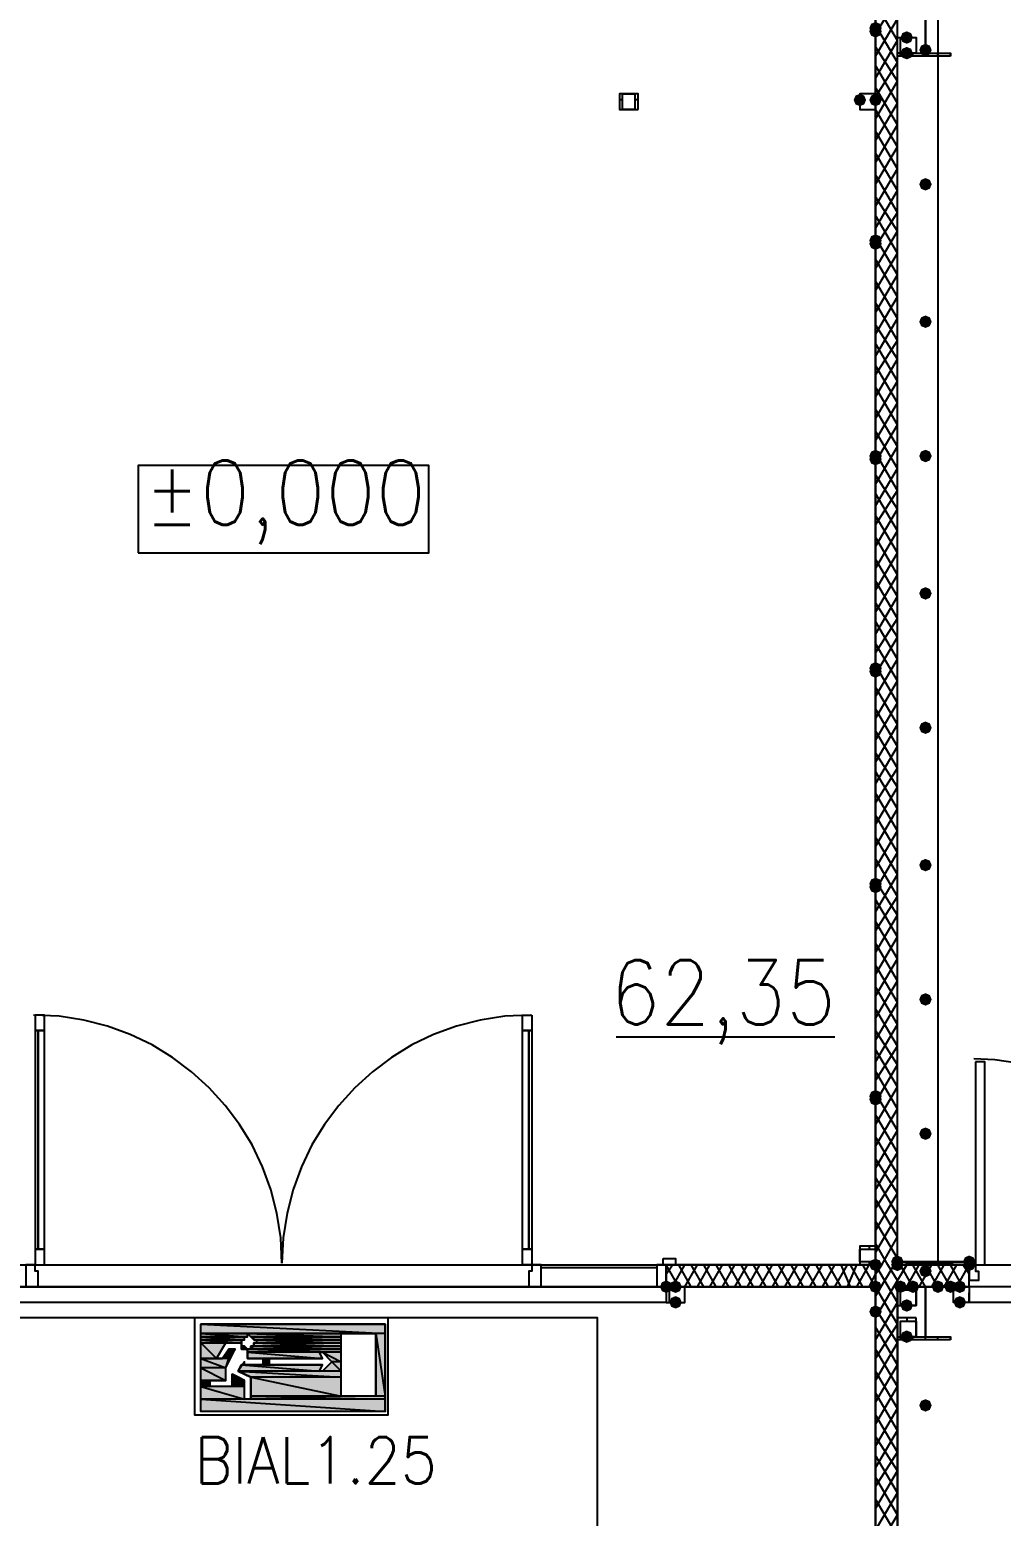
# Model space of a CAD drawing. Header units: millimetres. Extents: x 0 to 420, y 0 to 297.
# Drawn here: x 243.43 to 256.59, y 184.3 to 204.45 of the extents above; entities that cross this region are included whole.
import ezdxf

# ---------------------------------------------------------------- set-up
doc = ezdxf.new("R2010")
doc.units = ezdxf.units.MM
doc.layers.get('0').update_dxf_attribs({"linetype": 'CONTINUOUS'})
doc.styles.get("Standard").update_dxf_attribs({"font": 'STANDARD'})

msp = doc.modelspace()

# ---------------------------------------------------------------- hatches: boundary and pattern name
at = {"true_color": 0x0000fe}
for points in [[(254.973667, 204.47), (254.948796, 204.410204), (254.889, 204.385333), (254.829204, 204.410204), (254.804333, 204.47), (254.829204, 204.529796), (254.889, 204.554667), (254.948796, 204.529796)], [(254.973667, 204.427667), (254.948796, 204.367871), (254.889, 204.343), (254.829204, 204.367871), (254.804333, 204.427667), (254.829204, 204.487462), (254.889, 204.512333), (254.948796, 204.487463)], [(254.973667, 201.591333), (254.948796, 201.531537), (254.889, 201.506667), (254.829204, 201.531537), (254.804333, 201.591333), (254.829204, 201.651129), (254.889, 201.676), (254.948796, 201.651129)], [(254.973667, 201.549), (254.948796, 201.489204), (254.889, 201.464333), (254.829204, 201.489204), (254.804333, 201.549), (254.829204, 201.608796), (254.889, 201.633667), (254.948796, 201.608796)], [(254.973667, 198.670333), (254.948796, 198.610537), (254.889, 198.585667), (254.829204, 198.610537), (254.804333, 198.670333), (254.829204, 198.730129), (254.889, 198.755), (254.948796, 198.730129)], [(254.973667, 198.628), (254.948796, 198.568204), (254.889, 198.543333), (254.829204, 198.568204), (254.804333, 198.628), (254.829204, 198.687796), (254.889, 198.712667), (254.948796, 198.687796)], [(254.973667, 195.791667), (254.948796, 195.731871), (254.889, 195.707), (254.829204, 195.731871), (254.804333, 195.791667), (254.829204, 195.851462), (254.889, 195.876333), (254.948796, 195.851463)], [(254.973667, 195.749333), (254.948796, 195.689537), (254.889, 195.664667), (254.829204, 195.689537), (254.804333, 195.749333), (254.829204, 195.809129), (254.889, 195.834), (254.948796, 195.809129)], [(254.973667, 192.870667), (254.948796, 192.810871), (254.889, 192.786), (254.829204, 192.810871), (254.804333, 192.870667), (254.829204, 192.930462), (254.889, 192.955333), (254.948796, 192.930463)], [(254.973667, 192.828333), (254.948796, 192.768537), (254.889, 192.743667), (254.829204, 192.768537), (254.804333, 192.828333), (254.829204, 192.888129), (254.889, 192.913), (254.948796, 192.888129)], [(254.973667, 189.992), (254.948796, 189.932204), (254.889, 189.907333), (254.829204, 189.932204), (254.804333, 189.992), (254.829204, 190.051796), (254.889, 190.076667), (254.948796, 190.051796)], [(254.973667, 189.949667), (254.948796, 189.889871), (254.889, 189.865), (254.829204, 189.889871), (254.804333, 189.949667), (254.829204, 190.009462), (254.889, 190.034333), (254.948796, 190.009463)], [(255.27, 187.748333), (255.245129, 187.688537), (255.185333, 187.663667), (255.125538, 187.688537), (255.100667, 187.748333), (255.125537, 187.808129), (255.185333, 187.833), (255.245129, 187.808129)], [(255.27, 187.748333), (255.245129, 187.688537), (255.185333, 187.663667), (255.125538, 187.688537), (255.100667, 187.748333), (255.125537, 187.808129), (255.185333, 187.833), (255.245129, 187.808129)], [(256.243667, 187.748333), (256.218796, 187.688537), (256.159, 187.663667), (256.099204, 187.688537), (256.074333, 187.748333), (256.099204, 187.808129), (256.159, 187.833), (256.218796, 187.808129)], [(255.27, 187.706), (255.245129, 187.646204), (255.185333, 187.621333), (255.125538, 187.646204), (255.100667, 187.706), (255.125537, 187.765796), (255.185333, 187.790667), (255.245129, 187.765796)], [(256.243667, 187.706), (256.218796, 187.646204), (256.159, 187.621333), (256.099204, 187.646204), (256.074333, 187.706), (256.099204, 187.765796), (256.159, 187.790667), (256.218796, 187.765796)], [(252.137333, 187.409667), (252.112462, 187.349871), (252.052667, 187.325), (251.992871, 187.349871), (251.968, 187.409667), (251.992871, 187.469462), (252.052667, 187.494333), (252.112462, 187.469463)], [(254.973667, 187.409667), (254.948796, 187.349871), (254.889, 187.325), (254.829204, 187.349871), (254.804333, 187.409667), (254.829204, 187.469462), (254.889, 187.494333), (254.948796, 187.469463)], [(254.973667, 187.409667), (254.948796, 187.349871), (254.889, 187.325), (254.829204, 187.349871), (254.804333, 187.409667), (254.829204, 187.469462), (254.889, 187.494333), (254.948796, 187.469463)], [(254.973667, 187.071), (254.948796, 187.011204), (254.889, 186.986333), (254.829204, 187.011204), (254.804333, 187.071), (254.829204, 187.130796), (254.889, 187.155667), (254.948796, 187.130796)], [(254.973667, 187.071), (254.948796, 187.011204), (254.889, 186.986333), (254.829204, 187.011204), (254.804333, 187.071), (254.829204, 187.130796), (254.889, 187.155667), (254.948796, 187.130796)]]:
    msp.add_hatch(color=0, dxfattribs=at).paths.add_polyline_path(points, flags=0)
at = {"true_color": 0x000007}
h = msp.add_hatch(color=0, dxfattribs=at)
h.paths.add_polyline_path([(254.889, 204.427667), (254.889, 187.071)], flags=0)
h.paths.add_polyline_path([(254.889, 187.071), (254.889, 204.427667)], flags=0)
for points in [[(255.397, 204.343), (255.372129, 204.283204), (255.312333, 204.258333), (255.252537, 204.283204), (255.227667, 204.343), (255.252537, 204.402796), (255.312333, 204.427667), (255.372129, 204.402796)], [(255.397, 204.131333), (255.372129, 204.071537), (255.312333, 204.046667), (255.252537, 204.071537), (255.227667, 204.131333), (255.252537, 204.191129), (255.312333, 204.216), (255.372129, 204.191129)], [(255.651, 204.173667), (255.626129, 204.113871), (255.566333, 204.089), (255.506538, 204.113871), (255.481667, 204.173667), (255.506537, 204.233462), (255.566333, 204.258333), (255.626129, 204.233463)], [(254.762, 203.496333), (254.737129, 203.436537), (254.677333, 203.411667), (254.617538, 203.436537), (254.592667, 203.496333), (254.617537, 203.556129), (254.677333, 203.581), (254.737129, 203.556129)], [(254.973667, 203.496333), (254.948796, 203.436537), (254.889, 203.411667), (254.829204, 203.436537), (254.804333, 203.496333), (254.829204, 203.556129), (254.889, 203.581), (254.948796, 203.556129)], [(255.651, 202.353333), (255.626129, 202.293537), (255.566333, 202.268667), (255.506538, 202.293537), (255.481667, 202.353333), (255.506537, 202.413129), (255.566333, 202.438), (255.626129, 202.413129)], [(255.651, 200.490667), (255.626129, 200.430871), (255.566333, 200.406), (255.506538, 200.430871), (255.481667, 200.490667), (255.506537, 200.550462), (255.566333, 200.575333), (255.626129, 200.550463)], [(255.651, 198.670333), (255.626129, 198.610537), (255.566333, 198.585667), (255.506538, 198.610537), (255.481667, 198.670333), (255.506537, 198.730129), (255.566333, 198.755), (255.626129, 198.730129)], [(255.651, 196.807667), (255.626129, 196.747871), (255.566333, 196.723), (255.506538, 196.747871), (255.481667, 196.807667), (255.506537, 196.867462), (255.566333, 196.892333), (255.626129, 196.867463)], [(255.651, 194.987333), (255.626129, 194.927537), (255.566333, 194.902667), (255.506538, 194.927537), (255.481667, 194.987333), (255.506537, 195.047129), (255.566333, 195.072), (255.626129, 195.047129)], [(255.651, 193.124667), (255.626129, 193.064871), (255.566333, 193.04), (255.506538, 193.064871), (255.481667, 193.124667), (255.506537, 193.184462), (255.566333, 193.209333), (255.626129, 193.184463)], [(255.651, 191.304333), (255.626129, 191.244537), (255.566333, 191.219667), (255.506538, 191.244537), (255.481667, 191.304333), (255.506537, 191.364129), (255.566333, 191.389), (255.626129, 191.364129)], [(255.651, 189.484), (255.626129, 189.424204), (255.566333, 189.399333), (255.506538, 189.424204), (255.481667, 189.484), (255.506537, 189.543796), (255.566333, 189.568667), (255.626129, 189.543796)], [(254.973667, 187.706), (254.948796, 187.646204), (254.889, 187.621333), (254.829204, 187.646204), (254.804333, 187.706), (254.829204, 187.765796), (254.889, 187.790667), (254.948796, 187.765796)], [(255.651, 187.621333), (255.626129, 187.561537), (255.566333, 187.536667), (255.506538, 187.561537), (255.481667, 187.621333), (255.506537, 187.681129), (255.566333, 187.706), (255.626129, 187.681129)], [(252.264333, 187.409667), (252.239463, 187.349871), (252.179667, 187.325), (252.119871, 187.349871), (252.095, 187.409667), (252.119871, 187.469462), (252.179667, 187.494333), (252.239462, 187.469463)], [(255.312333, 187.409667), (255.287463, 187.349871), (255.227667, 187.325), (255.167871, 187.349871), (255.143, 187.409667), (255.167871, 187.469462), (255.227667, 187.494333), (255.287462, 187.469463)], [(255.481667, 187.409667), (255.456796, 187.349871), (255.397, 187.325), (255.337204, 187.349871), (255.312333, 187.409667), (255.337204, 187.469462), (255.397, 187.494333), (255.456796, 187.469463)], [(255.820333, 187.409667), (255.795462, 187.349871), (255.735667, 187.325), (255.675871, 187.349871), (255.651, 187.409667), (255.675871, 187.469462), (255.735667, 187.494333), (255.795462, 187.469463)], [(255.989667, 187.409667), (255.964796, 187.349871), (255.905, 187.325), (255.845204, 187.349871), (255.820333, 187.409667), (255.845204, 187.469462), (255.905, 187.494333), (255.964796, 187.469463)], [(256.116667, 187.409667), (256.091796, 187.349871), (256.032, 187.325), (255.972204, 187.349871), (255.947333, 187.409667), (255.972204, 187.469462), (256.032, 187.494333), (256.091796, 187.469463)], [(252.264333, 187.198), (252.239463, 187.138204), (252.179667, 187.113333), (252.119871, 187.138204), (252.095, 187.198), (252.119871, 187.257796), (252.179667, 187.282667), (252.239462, 187.257796)], [(255.397, 187.155667), (255.372129, 187.095871), (255.312333, 187.071), (255.252537, 187.095871), (255.227667, 187.155667), (255.252537, 187.215462), (255.312333, 187.240333), (255.372129, 187.215463)], [(256.116667, 187.198), (256.091796, 187.138204), (256.032, 187.113333), (255.972204, 187.138204), (255.947333, 187.198), (255.972204, 187.257796), (256.032, 187.282667), (256.091796, 187.257796)], [(255.397, 186.732333), (255.372129, 186.672537), (255.312333, 186.647667), (255.252537, 186.672537), (255.227667, 186.732333), (255.252537, 186.792129), (255.312333, 186.817), (255.372129, 186.792129)], [(255.651, 185.801), (255.626129, 185.741204), (255.566333, 185.716333), (255.506538, 185.741204), (255.481667, 185.801), (255.506537, 185.860796), (255.566333, 185.885667), (255.626129, 185.860796)]]:
    msp.add_hatch(color=0, dxfattribs=at).paths.add_polyline_path(points, flags=0)
h = msp.add_hatch(color=0, dxfattribs=at)
h.paths.add_polyline_path([(256.159, 187.748333), (255.185333, 187.748333), (256.159, 187.706)], flags=0)
h.paths.add_polyline_path([(255.185333, 187.748333), (256.159, 187.706), (255.185333, 187.706)], flags=0)
h = msp.add_hatch(color=0, dxfattribs=at)
h.paths.add_polyline_path([(252.052667, 187.409667), (254.889, 187.409667)], flags=0)
h.paths.add_polyline_path([(254.889, 187.409667), (252.052667, 187.409667)], flags=0)
h = msp.add_hatch(color=0, dxfattribs=at)
h.paths.add_polyline_path([(254.889, 187.071), (254.889, 169.672)], flags=0)
h.paths.add_polyline_path([(254.889, 169.672), (254.889, 187.071)], flags=0)
at = {"true_color": 0x000052}
h = msp.add_hatch(color=0, dxfattribs=at)
h.paths.add_polyline_path([(248.242667, 186.901667), (245.745, 186.901667), (248.242667, 186.774667)], flags=0)
h.paths.add_polyline_path([(245.745, 186.901667), (248.242667, 186.774667), (245.745, 186.774667)], flags=0)
h = msp.add_hatch(color=0, dxfattribs=at)
h.paths.add_polyline_path([(245.745, 186.774667), (247.65, 186.774667)], flags=0)
h.paths.add_polyline_path([(247.65, 186.774667), (245.745, 186.774667)], flags=0)
h = msp.add_hatch(color=0, dxfattribs=at)
h.paths.add_polyline_path([(245.745, 186.774667), (246.38, 186.774667)], flags=0)
h.paths.add_polyline_path([(246.38, 186.774667), (245.745, 186.774667)], flags=0)
h = msp.add_hatch(color=0, dxfattribs=at)
h.paths.add_polyline_path([(246.38, 186.774667), (245.745, 186.774667), (246.38, 186.732333)], flags=0)
h.paths.add_polyline_path([(245.745, 186.774667), (246.38, 186.732333), (245.745, 186.732333)], flags=0)
h = msp.add_hatch(color=0, dxfattribs=at)
h.paths.add_polyline_path([(246.337667, 186.732333), (245.745, 186.732333), (246.337667, 186.69)], flags=0)
h.paths.add_polyline_path([(245.745, 186.732333), (246.337667, 186.69), (245.745, 186.69)], flags=0)
h = msp.add_hatch(color=0, dxfattribs=at)
h.paths.add_polyline_path([(246.295333, 186.69), (245.745, 186.69)], flags=0)
h.paths.add_polyline_path([(246.295333, 186.69), (245.745, 186.69), (246.337667, 186.69)], flags=0)
h = msp.add_hatch(color=0, dxfattribs=at)
h.paths.add_polyline_path([(245.745, 186.69), (246.295333, 186.69)], flags=0)
h.paths.add_polyline_path([(246.295333, 186.69), (245.745, 186.69)], flags=0)
h = msp.add_hatch(color=0, dxfattribs=at)
h.paths.add_polyline_path([(246.295333, 186.69), (245.745, 186.69), (246.295333, 186.647667)], flags=0)
h.paths.add_polyline_path([(245.745, 186.69), (246.295333, 186.647667), (245.745, 186.647667)], flags=0)
h = msp.add_hatch(color=0, dxfattribs=at)
h.paths.add_polyline_path([(245.745, 186.647667), (246.295333, 186.647667)], flags=0)
h.paths.add_polyline_path([(246.295333, 186.647667), (245.745, 186.647667)], flags=0)
h = msp.add_hatch(color=0, dxfattribs=at)
h.paths.add_polyline_path([(246.083667, 186.647667), (245.745, 186.647667), (245.956667, 186.436)], flags=0)
h.paths.add_polyline_path([(245.745, 186.647667), (245.956667, 186.436), (245.745, 186.436)], flags=0)
for points in [[(246.295333, 186.69), (246.295333, 186.647667)], [(246.422333, 186.605333), (246.464667, 186.605333)], [(246.464667, 186.605333), (246.422333, 186.605333)], [(246.464667, 186.647667), (246.464667, 186.605333)], [(246.38, 186.563), (246.422333, 186.563)], [(246.168333, 186.224333), (246.253, 186.182), (246.168333, 186.182)]]:
    msp.add_hatch(color=0, dxfattribs=at).paths.add_polyline_path(points, flags=0)
h = msp.add_hatch(color=0, dxfattribs=at)
h.paths.add_polyline_path([(246.295333, 186.605333), (246.337667, 186.605333)], flags=0)
h.paths.add_polyline_path([(246.337667, 186.605333), (246.295333, 186.605333)], flags=0)
h = msp.add_hatch(color=0, dxfattribs=at)
h.paths.add_polyline_path([(246.295333, 186.605333), (246.337667, 186.605333)], flags=0)
h.paths.add_polyline_path([(246.337667, 186.605333), (246.295333, 186.605333)], flags=0)
h = msp.add_hatch(color=0, dxfattribs=at)
h.paths.add_polyline_path([(246.337667, 186.605333), (246.295333, 186.605333), (246.337667, 186.563)], flags=0)
h.paths.add_polyline_path([(246.295333, 186.605333), (246.337667, 186.563), (246.295333, 186.563)], flags=0)
h = msp.add_hatch(color=0, dxfattribs=at)
h.paths.add_polyline_path([(246.38, 186.563), (246.337667, 186.605333)], flags=0)
h.paths.add_polyline_path([(246.337667, 186.605333), (246.38, 186.563), (246.337667, 186.563)], flags=0)
h = msp.add_hatch(color=0, dxfattribs=at)
h.paths.add_polyline_path([(246.38, 186.774667), (247.65, 186.774667)], flags=0)
h.paths.add_polyline_path([(247.65, 186.774667), (246.38, 186.774667)], flags=0)
h = msp.add_hatch(color=0, dxfattribs=at)
h.paths.add_polyline_path([(247.65, 186.774667), (246.38, 186.774667), (247.65, 186.732333)], flags=0)
h.paths.add_polyline_path([(246.38, 186.774667), (247.65, 186.732333), (246.422333, 186.732333)], flags=0)
h.paths.add_polyline_path([(247.65, 186.732333), (246.422333, 186.732333)], flags=0)
h.paths.add_polyline_path([(246.422333, 186.732333), (247.65, 186.732333)], flags=0)
h = msp.add_hatch(color=0, dxfattribs=at)
h.paths.add_polyline_path([(247.65, 186.605333), (246.464667, 186.605333), (247.65, 186.563)], flags=0)
h.paths.add_polyline_path([(246.464667, 186.605333), (247.65, 186.563), (246.422333, 186.563)], flags=0)
h = msp.add_hatch(color=0, dxfattribs=at)
h.paths.add_polyline_path([(246.422333, 186.605333), (246.422333, 186.563)], flags=0)
h.paths.add_polyline_path([(246.422333, 186.563), (246.422333, 186.605333)], flags=0)
h = msp.add_hatch(color=0, dxfattribs=at)
h.paths.add_polyline_path([(247.65, 186.732333), (246.464667, 186.732333), (247.65, 186.69)], flags=0)
h.paths.add_polyline_path([(246.464667, 186.732333), (247.65, 186.69), (246.464667, 186.69)], flags=0)
h = msp.add_hatch(color=0, dxfattribs=at)
h.paths.add_polyline_path([(246.464667, 186.69), (247.65, 186.69)], flags=0)
h.paths.add_polyline_path([(247.65, 186.69), (246.464667, 186.69)], flags=0)
h = msp.add_hatch(color=0, dxfattribs=at)
h.paths.add_polyline_path([(246.464667, 186.69), (247.65, 186.69)], flags=0)
h.paths.add_polyline_path([(247.65, 186.69), (246.464667, 186.69)], flags=0)
h = msp.add_hatch(color=0, dxfattribs=at)
h.paths.add_polyline_path([(247.65, 186.69), (246.464667, 186.69)], flags=0)
h.paths.add_polyline_path([(246.464667, 186.69), (247.65, 186.69), (246.507, 186.69)], flags=0)
h = msp.add_hatch(color=0, dxfattribs=at)
h.paths.add_polyline_path([(247.65, 186.647667), (246.464667, 186.647667)], flags=0)
h.paths.add_polyline_path([(246.464667, 186.647667), (247.65, 186.647667), (246.507, 186.647667)], flags=0)
h = msp.add_hatch(color=0, dxfattribs=at)
h.paths.add_polyline_path([(247.65, 186.647667), (246.507, 186.647667)], flags=0)
h.paths.add_polyline_path([(246.507, 186.647667), (247.65, 186.647667), (246.464667, 186.647667)], flags=0)
h = msp.add_hatch(color=0, dxfattribs=at)
h.paths.add_polyline_path([(247.65, 186.647667), (246.464667, 186.647667), (247.65, 186.605333)], flags=0)
h.paths.add_polyline_path([(246.464667, 186.647667), (247.65, 186.605333), (246.464667, 186.605333)], flags=0)
h = msp.add_hatch(color=0, dxfattribs=at)
h.paths.add_polyline_path([(246.464667, 186.605333), (247.65, 186.605333)], flags=0)
h.paths.add_polyline_path([(247.65, 186.605333), (246.464667, 186.605333)], flags=0)
h = msp.add_hatch(color=0, dxfattribs=at)
h.paths.add_polyline_path([(246.464667, 186.605333), (247.65, 186.605333)], flags=0)
h.paths.add_polyline_path([(247.65, 186.605333), (246.464667, 186.605333)], flags=0)
h = msp.add_hatch(color=0, dxfattribs=at)
h.paths.add_polyline_path([(246.464667, 186.605333), (247.65, 186.605333)], flags=0)
h.paths.add_polyline_path([(247.65, 186.605333), (246.464667, 186.605333)], flags=0)
h = msp.add_hatch(color=0, dxfattribs=at)
h.paths.add_polyline_path([(246.464667, 186.605333), (247.65, 186.605333)], flags=0)
h.paths.add_polyline_path([(247.65, 186.605333), (246.464667, 186.605333)], flags=0)
h = msp.add_hatch(color=0, dxfattribs=at)
h.paths.add_polyline_path([(247.65, 186.69), (246.507, 186.69), (247.65, 186.647667)], flags=0)
h.paths.add_polyline_path([(246.507, 186.69), (247.65, 186.647667), (246.507, 186.647667)], flags=0)
h = msp.add_hatch(color=0, dxfattribs=at)
h.paths.add_polyline_path([(246.507, 186.647667), (247.65, 186.647667)], flags=0)
h.paths.add_polyline_path([(247.65, 186.647667), (246.507, 186.647667)], flags=0)
h = msp.add_hatch(color=0, dxfattribs=at)
h.paths.add_polyline_path([(248.242667, 186.774667), (248.115667, 186.774667), (248.242667, 185.928)], flags=0)
h.paths.add_polyline_path([(248.115667, 186.774667), (248.242667, 185.928), (248.115667, 185.928)], flags=0)
h = msp.add_hatch(color=0, dxfattribs=at)
h.paths.add_polyline_path([(246.041333, 186.436), (245.745, 186.436)], flags=0)
h.paths.add_polyline_path([(246.041333, 186.436), (245.745, 186.436), (245.956667, 186.436)], flags=0)
h = msp.add_hatch(color=0, dxfattribs=at)
h.paths.add_polyline_path([(246.126, 186.436), (245.745, 186.436), (246.083667, 186.309)], flags=0)
h.paths.add_polyline_path([(245.745, 186.436), (246.083667, 186.309), (245.745, 186.309)], flags=0)
h = msp.add_hatch(color=0, dxfattribs=at)
h.paths.add_polyline_path([(246.210667, 186.563), (246.126, 186.563), (246.126, 186.436)], flags=0)
h.paths.add_polyline_path([(246.126, 186.563), (246.126, 186.436), (246.041333, 186.436)], flags=0)
h = msp.add_hatch(color=0, dxfattribs=at)
h.paths.add_polyline_path([(246.38, 186.563), (246.337667, 186.563), (246.295333, 186.563)], flags=0)
h.paths.add_polyline_path([(246.337667, 186.563), (246.295333, 186.563), (246.38, 186.563)], flags=0)
h = msp.add_hatch(color=0, dxfattribs=at)
h.paths.add_polyline_path([(246.337667, 186.563), (247.65, 186.563)], flags=0)
h.paths.add_polyline_path([(247.65, 186.563), (246.337667, 186.563)], flags=0)
h = msp.add_hatch(color=0, dxfattribs=at)
h.paths.add_polyline_path([(247.65, 186.563), (246.38, 186.563), (247.65, 186.520667)], flags=0)
h.paths.add_polyline_path([(246.38, 186.563), (247.65, 186.520667), (246.38, 186.520667)], flags=0)
h = msp.add_hatch(color=0, dxfattribs=at)
h.paths.add_polyline_path([(247.353667, 186.520667), (246.38, 186.520667), (247.396, 186.436)], flags=0)
h.paths.add_polyline_path([(246.38, 186.520667), (247.396, 186.436), (246.38, 186.436)], flags=0)
h = msp.add_hatch(color=0, dxfattribs=at)
h.paths.add_polyline_path([(246.422333, 186.563), (247.65, 186.563)], flags=0)
h.paths.add_polyline_path([(247.65, 186.563), (246.422333, 186.563)], flags=0)
h = msp.add_hatch(color=0, dxfattribs=at)
h.paths.add_polyline_path([(246.591667, 186.436), (247.396, 186.436)], flags=0)
h.paths.add_polyline_path([(247.396, 186.436), (246.591667, 186.436)], flags=0)
h = msp.add_hatch(color=0, dxfattribs=at)
h.paths.add_polyline_path([(246.676333, 186.436), (246.591667, 186.436), (246.676333, 186.351333)], flags=0)
h.paths.add_polyline_path([(246.591667, 186.436), (246.676333, 186.351333), (246.591667, 186.351333)], flags=0)
h = msp.add_hatch(color=0, dxfattribs=at)
h.paths.add_polyline_path([(247.65, 186.520667), (247.396, 186.520667), (247.65, 186.393667)], flags=0)
h.paths.add_polyline_path([(247.396, 186.520667), (247.65, 186.393667), (247.523, 186.393667)], flags=0)
h = msp.add_hatch(color=0, dxfattribs=at)
h.paths.add_polyline_path([(246.083667, 186.309), (245.745, 186.309), (246.083667, 186.139667)], flags=0)
h.paths.add_polyline_path([(245.745, 186.309), (246.083667, 186.139667), (245.745, 186.139667)], flags=0)
h = msp.add_hatch(color=0, dxfattribs=at)
h.paths.add_polyline_path([(247.396, 186.351333), (246.295333, 186.351333), (247.353667, 186.266667)], flags=0)
h.paths.add_polyline_path([(246.295333, 186.351333), (247.353667, 186.266667), (246.253, 186.266667)], flags=0)
h = msp.add_hatch(color=0, dxfattribs=at)
h.paths.add_polyline_path([(247.65, 186.266667), (246.253, 186.266667), (247.65, 186.182)], flags=0)
h.paths.add_polyline_path([(246.253, 186.266667), (247.65, 186.182), (246.422333, 186.182)], flags=0)
h = msp.add_hatch(color=0, dxfattribs=at)
h.paths.add_polyline_path([(246.591667, 186.351333), (247.396, 186.351333)], flags=0)
h.paths.add_polyline_path([(247.396, 186.351333), (246.591667, 186.351333)], flags=0)
h = msp.add_hatch(color=0, dxfattribs=at)
h.paths.add_polyline_path([(247.65, 186.393667), (247.523, 186.393667), (247.65, 186.266667)], flags=0)
h.paths.add_polyline_path([(247.523, 186.393667), (247.65, 186.266667), (247.396, 186.266667)], flags=0)
h = msp.add_hatch(color=0, dxfattribs=at)
h.paths.add_polyline_path([(245.872, 186.139667), (245.745, 186.139667), (245.872, 186.055)], flags=0)
h.paths.add_polyline_path([(245.745, 186.139667), (245.872, 186.055), (245.745, 186.055)], flags=0)
h = msp.add_hatch(color=0, dxfattribs=at)
h.paths.add_polyline_path([(246.337667, 186.055), (245.745, 186.055), (246.337667, 185.885667)], flags=0)
h.paths.add_polyline_path([(245.745, 186.055), (246.337667, 185.885667), (245.745, 185.885667)], flags=0)
h = msp.add_hatch(color=0, dxfattribs=at)
h.paths.add_polyline_path([(246.253, 186.182), (246.168333, 186.182), (246.337667, 186.139667)], flags=0)
h.paths.add_polyline_path([(246.168333, 186.182), (246.337667, 186.139667), (246.168333, 186.139667)], flags=0)
h = msp.add_hatch(color=0, dxfattribs=at)
h.paths.add_polyline_path([(246.337667, 186.139667), (246.168333, 186.139667), (246.337667, 186.055)], flags=0)
h.paths.add_polyline_path([(246.168333, 186.139667), (246.337667, 186.055), (246.168333, 186.055)], flags=0)
h = msp.add_hatch(color=0, dxfattribs=at)
h.paths.add_polyline_path([(247.65, 186.182), (246.422333, 186.182), (247.65, 185.928)], flags=0)
h.paths.add_polyline_path([(246.422333, 186.182), (247.65, 185.928), (246.422333, 185.928)], flags=0)
h = msp.add_hatch(color=0, dxfattribs=at)
h.paths.add_polyline_path([(248.242667, 185.885667), (245.745, 185.885667), (248.242667, 185.716333)], flags=0)
h.paths.add_polyline_path([(245.745, 185.885667), (248.242667, 185.716333), (245.745, 185.716333)], flags=0)
h = msp.add_hatch(color=0, dxfattribs=at)
h.paths.add_polyline_path([(248.242667, 185.928), (246.422333, 185.928), (248.242667, 185.885667)], flags=0)
h.paths.add_polyline_path([(246.422333, 185.928), (248.242667, 185.885667), (246.422333, 185.885667)], flags=0)

# ---------------------------------------------------------------- linework, layer by layer
at = {"color": 0, "true_color": 0x000008}
for points in [[(242.316, 196.638333), (242.316, 187.706), (254.889, 187.706), (254.889, 222.207667), (238.802333, 222.207667), (238.802333, 196.638333)], [(254.889, 187.409667), (238.802333, 187.409667), (238.802333, 140.335), (254.889, 140.335)]]:
    msp.add_lwpolyline(points, close=True, dxfattribs=at)
at = {"color": 0, "true_color": 0x000007}
for points in [[(254.889, 222.207667), (254.889, 187.706)], [(255.185333, 187.706), (255.185333, 222.207667)], [(254.889, 204.385333), (255.185333, 204.893333)], [(255.185333, 204.300667), (254.889, 204.808667)], [(255.566333, 204.089), (255.566333, 204.808667)], [(254.889, 204.089), (255.185333, 204.597)], [(255.185333, 204.004333), (254.889, 204.512333)], [(254.889, 204.427667), (254.889, 187.071), (254.889, 204.427667), (254.889, 187.071)], [(254.889, 203.792667), (255.185333, 204.300667)], [(255.185333, 203.750333), (254.889, 204.216)], [(255.227667, 204.089), (255.227667, 204.131333)], [(255.397, 204.089), (255.397, 204.131333)], [(255.735667, 204.089), (255.735667, 204.131333)], [(255.905, 204.089), (255.905, 204.131333)], [(254.889, 203.538667), (255.185333, 204.004333)], [(255.185333, 203.454), (254.889, 203.962)], [(254.889, 203.242333), (255.185333, 203.750333)], [(255.185333, 203.157667), (254.889, 203.665667)], [(251.46, 203.496333), (251.417667, 203.496333)], [(251.671667, 203.496333), (251.629333, 203.496333)], [(254.889, 202.946), (255.185333, 203.454)], [(255.185333, 202.861333), (254.889, 203.369333)], [(254.889, 202.649667), (255.185333, 203.157667)], [(255.185333, 202.565), (254.889, 203.073)], [(254.889, 202.353333), (255.185333, 202.861333)], [(255.185333, 202.268667), (254.889, 202.776667)], [(254.889, 202.057), (255.185333, 202.565)], [(255.185333, 201.972333), (254.889, 202.480333)], [(254.889, 201.760667), (255.185333, 202.268667)], [(255.185333, 201.718333), (254.889, 202.184)], [(254.889, 201.506667), (255.185333, 201.972333)], [(255.185333, 201.422), (254.889, 201.93)], [(254.889, 201.210333), (255.185333, 201.718333)], [(255.185333, 201.125667), (254.889, 201.633667)], [(254.889, 200.914), (255.185333, 201.422)], [(255.185333, 200.829333), (254.889, 201.337333)], [(254.889, 200.617667), (255.185333, 201.125667)], [(255.185333, 200.533), (254.889, 201.041)], [(254.889, 200.321333), (255.185333, 200.829333)], [(255.185333, 200.236667), (254.889, 200.744667)], [(254.889, 200.025), (255.185333, 200.533)], [(255.185333, 199.982667), (254.889, 200.448333)], [(254.889, 199.771), (255.185333, 200.236667)], [(255.185333, 199.686333), (254.889, 200.194333)], [(254.889, 199.474667), (255.185333, 199.982667)], [(255.185333, 199.39), (254.889, 199.898)], [(254.889, 199.178333), (255.185333, 199.686333)], [(255.185333, 199.093667), (254.889, 199.601667)], [(254.889, 198.882), (255.185333, 199.39)], [(255.185333, 198.797333), (254.889, 199.305333)], [(254.889, 198.585667), (255.185333, 199.093667)], [(255.185333, 198.501), (254.889, 199.009)], [(254.889, 198.289333), (255.185333, 198.797333)], [(255.185333, 198.204667), (254.889, 198.712667)], [(254.889, 197.993), (255.185333, 198.501)], [(255.185333, 197.950667), (254.889, 198.416333)], [(254.889, 197.739), (255.185333, 198.204667)], [(255.185333, 197.654333), (254.889, 198.162333)], [(254.889, 197.442667), (255.185333, 197.950667)], [(255.185333, 197.358), (254.889, 197.866)], [(254.889, 197.146333), (255.185333, 197.654333)], [(255.185333, 197.061667), (254.889, 197.569667)], [(254.889, 196.85), (255.185333, 197.358)], [(255.185333, 196.765333), (254.889, 197.273333)], [(254.889, 196.553667), (255.185333, 197.061667)], [(255.185333, 196.469), (254.889, 196.977)], [(254.889, 196.257333), (255.185333, 196.765333)], [(255.185333, 196.215), (254.889, 196.680667)], [(254.889, 196.003333), (255.185333, 196.469)], [(255.185333, 195.918667), (254.889, 196.426667)], [(254.889, 195.707), (255.185333, 196.215)], [(255.185333, 195.622333), (254.889, 196.130333)], [(254.889, 195.410667), (255.185333, 195.918667)], [(255.185333, 195.326), (254.889, 195.834)], [(254.889, 195.114333), (255.185333, 195.622333)], [(255.185333, 195.029667), (254.889, 195.537667)], [(254.889, 194.818), (255.185333, 195.326)], [(255.185333, 194.733333), (254.889, 195.241333)], [(254.889, 194.521667), (255.185333, 195.029667)], [(255.185333, 194.437), (254.889, 194.945)], [(254.889, 194.225333), (255.185333, 194.733333)], [(255.185333, 194.183), (254.889, 194.648667)], [(254.889, 193.971333), (255.185333, 194.437)], [(255.185333, 193.886667), (254.889, 194.394667)], [(254.889, 193.675), (255.185333, 194.183)], [(255.185333, 193.590333), (254.889, 194.098333)], [(254.889, 193.378667), (255.185333, 193.886667)], [(255.185333, 193.294), (254.889, 193.802)], [(254.889, 193.082333), (255.185333, 193.590333)], [(255.185333, 192.997667), (254.889, 193.505667)], [(254.889, 192.786), (255.185333, 193.294)], [(255.185333, 192.701333), (254.889, 193.209333)], [(254.889, 192.489667), (255.185333, 192.997667)], [(255.185333, 192.447333), (254.889, 192.913)], [(254.889, 192.235667), (255.185333, 192.701333)], [(255.185333, 192.151), (254.889, 192.659)], [(254.889, 191.939333), (255.185333, 192.447333)], [(255.185333, 191.854667), (254.889, 192.362667)], [(254.889, 191.643), (255.185333, 192.151)], [(255.185333, 191.558333), (254.889, 192.066333)], [(254.889, 191.346667), (255.185333, 191.854667)], [(255.185333, 191.262), (254.889, 191.77)], [(254.889, 191.050333), (255.185333, 191.558333)], [(255.185333, 190.965667), (254.889, 191.473667)], [(254.889, 190.754), (255.185333, 191.262)], [(246.845667, 187.727167), (246.828291, 188.07127), (246.777292, 188.405432), (246.69436, 188.727963), (246.581189, 189.037171), (246.439469, 189.331364), (246.270892, 189.60885), (246.07715, 189.867937), (245.859935, 190.106935), (245.620937, 190.32415), (245.36185, 190.517892), (245.084364, 190.686469), (244.790171, 190.828189), (244.480963, 190.94136), (244.158432, 191.024292), (243.82427, 191.075291), (243.480167, 191.092667)], [(250.211167, 191.092667), (249.867064, 191.075291), (249.532901, 191.024292), (249.21037, 190.94136), (248.901162, 190.828189), (248.606969, 190.686469), (248.329484, 190.517892), (248.070396, 190.32415), (247.831399, 190.106935), (247.614183, 189.867937), (247.420441, 189.60885), (247.251864, 189.331364), (247.110144, 189.037171), (246.996973, 188.727963), (246.914042, 188.405432), (246.863042, 188.07127), (246.845667, 187.727167)], [(255.185333, 190.669333), (254.889, 191.177333)], [(243.543667, 190.881), (243.543667, 187.917667)], [(250.19, 190.881), (250.19, 187.917667)], [(254.889, 190.457667), (255.185333, 190.965667)], [(255.185333, 190.415333), (254.889, 190.881)], [(251.375333, 190.796333), (254.338667, 190.796333)], [(254.889, 190.203667), (255.185333, 190.669333)], [(255.185333, 190.119), (254.889, 190.627)], [(258.995333, 187.727167), (258.981018, 188.010673), (258.938999, 188.285989), (258.870672, 188.551722), (258.77743, 188.806479), (258.660667, 189.048864), (258.521777, 189.277484), (258.362153, 189.490946), (258.183189, 189.687856), (257.986279, 189.86682), (257.772817, 190.026444), (257.544197, 190.165334), (257.301812, 190.282097), (257.047056, 190.375339), (256.781323, 190.443666), (256.506006, 190.485684), (256.2225, 190.5)], [(254.889, 189.907333), (255.185333, 190.415333)], [(255.185333, 189.822667), (254.889, 190.330667)], [(254.889, 189.611), (255.185333, 190.119)], [(255.185333, 189.526333), (254.889, 190.034333)], [(254.889, 189.314667), (255.185333, 189.822667)], [(255.185333, 189.23), (254.889, 189.738)], [(254.889, 189.018333), (255.185333, 189.526333)], [(255.185333, 188.933667), (254.889, 189.441667)], [(254.889, 188.722), (255.185333, 189.23)], [(255.185333, 188.679667), (254.889, 189.145333)], [(254.889, 188.468), (255.185333, 188.933667)], [(255.185333, 188.383333), (254.889, 188.891333)], [(254.889, 188.171667), (255.185333, 188.679667)], [(255.185333, 188.087), (254.889, 188.595)], [(254.889, 187.875333), (255.185333, 188.383333)], [(255.185333, 187.790667), (254.889, 188.298667)], [(254.973667, 187.706), (255.185333, 188.087)], [(254.804333, 187.96), (254.804333, 187.917667)], [(255.058333, 187.706), (254.889, 188.002333)], [(251.925667, 187.663667), (250.359333, 187.663667)], [(252.052667, 187.579), (252.137333, 187.706)], [(252.222, 187.409667), (252.052667, 187.706)], [(252.052667, 187.409667), (252.052667, 187.706), (252.179667, 187.706)], [(254.889, 187.706), (252.052667, 187.706)], [(252.137333, 187.409667), (252.306667, 187.706)], [(252.391333, 187.409667), (252.222, 187.706)], [(252.306667, 187.409667), (252.476, 187.706)], [(252.560667, 187.409667), (252.391333, 187.706)], [(252.476, 187.409667), (252.645333, 187.706)], [(252.73, 187.409667), (252.560667, 187.706)], [(252.645333, 187.409667), (252.814667, 187.706)], [(252.899333, 187.409667), (252.73, 187.706)], [(252.814667, 187.409667), (252.984, 187.706)], [(253.068667, 187.409667), (252.899333, 187.706)], [(252.984, 187.409667), (253.153333, 187.706)], [(253.238, 187.409667), (253.068667, 187.706)], [(253.153333, 187.409667), (253.322667, 187.706)], [(253.407333, 187.409667), (253.238, 187.706)], [(253.322667, 187.409667), (253.492, 187.706)], [(253.576667, 187.409667), (253.407333, 187.706)], [(253.492, 187.409667), (253.661333, 187.706)], [(253.746, 187.409667), (253.576667, 187.706)], [(253.661333, 187.409667), (253.830667, 187.706)], [(253.915333, 187.409667), (253.746, 187.706)], [(253.830667, 187.409667), (254, 187.706)], [(254.084667, 187.409667), (253.915333, 187.706)], [(254, 187.409667), (254.169333, 187.706)], [(254.254, 187.409667), (254.084667, 187.706)], [(254.169333, 187.409667), (254.338667, 187.706)], [(254.423333, 187.409667), (254.254, 187.706)], [(254.338667, 187.409667), (254.508, 187.706)], [(254.550333, 187.409667), (254.423333, 187.706)], [(254.508, 187.409667), (254.635, 187.706)], [(254.719667, 187.409667), (254.550333, 187.706)], [(254.635, 187.409667), (254.804333, 187.706)], [(254.889, 187.409667), (254.719667, 187.706)], [(254.804333, 187.748333), (254.804333, 187.706)], [(254.889, 187.579), (254.973667, 187.706)], [(254.889, 187.282667), (255.143, 187.706)], [(255.185333, 187.198), (254.889, 187.706)], [(255.185333, 187.494333), (255.058333, 187.706)], [(255.143, 187.706), (255.185333, 187.790667)], [(256.159, 187.748333), (255.185333, 187.748333), (256.159, 187.748333), (255.185333, 187.706)], [(255.185333, 187.494333), (255.312333, 187.706)], [(256.159, 187.706), (255.185333, 187.706)], [(255.397, 187.409667), (255.227667, 187.706)], [(255.312333, 187.409667), (255.481667, 187.706)], [(255.566333, 187.409667), (255.397, 187.706)], [(255.481667, 187.409667), (255.651, 187.706)], [(255.735667, 187.409667), (255.566333, 187.706)], [(255.651, 187.409667), (255.820333, 187.706)], [(255.905, 187.409667), (255.735667, 187.706)], [(255.820333, 187.409667), (255.989667, 187.706)], [(256.074333, 187.409667), (255.905, 187.706)], [(255.989667, 187.409667), (256.159, 187.706)], [(256.159, 187.579), (256.074333, 187.706)], [(256.159, 187.409667), (256.159, 187.494333), (256.159, 187.706)], [(241.681, 187.325), (241.681, 187.409667), (246.845667, 187.409667)], [(246.845667, 187.409667), (252.052667, 187.409667), (252.052667, 187.325)], [(251.925667, 187.409667), (250.359333, 187.409667)], [(252.052667, 187.409667), (254.889, 187.409667), (252.052667, 187.409667), (254.889, 187.409667)], [(252.052667, 187.409667), (254.889, 187.409667)], [(254.804333, 187.409667), (254.889, 187.579)], [(254.889, 186.986333), (255.185333, 187.494333)], [(255.185333, 186.901667), (254.889, 187.409667)], [(254.889, 187.409667), (254.889, 169.291)], [(255.227667, 187.409667), (255.185333, 187.494333)], [(255.185333, 187.409667), (256.159, 187.409667)], [(255.185333, 176.276), (255.185333, 187.409667)], [(255.312333, 187.409667), (255.312333, 187.367333)], [(255.566333, 186.69), (255.566333, 187.409667)], [(257.640667, 187.198), (256.159, 187.198), (255.947333, 187.198), (255.947333, 187.409667), (256.159, 187.409667), (256.159, 187.198), (255.947333, 187.198), (255.947333, 187.409667), (256.159, 187.409667), (256.159, 187.198), (256.159, 187.325)], [(256.159, 187.409667), (256.159, 187.494333)], [(256.159, 187.409667), (256.159, 187.452)], [(257.640667, 187.409667), (256.159, 187.409667), (256.159, 187.325)], [(246.845667, 187.198), (241.681, 187.198), (241.681, 187.325)], [(252.052667, 187.325), (252.052667, 187.198), (246.845667, 187.198)], [(254.889, 186.69), (255.185333, 187.198)], [(255.185333, 186.647667), (254.889, 187.113333)], [(254.889, 187.071), (254.889, 169.672), (254.889, 187.071), (254.889, 169.672)], [(254.889, 186.436), (255.185333, 186.901667)], [(255.185333, 186.351333), (254.889, 186.859333)], [(255.312333, 186.986333), (255.312333, 186.944)], [(254.889, 186.139667), (255.185333, 186.647667)], [(255.227667, 186.69), (255.227667, 186.732333)], [(255.397, 186.69), (255.397, 186.732333)], [(255.735667, 186.69), (255.735667, 186.732333)], [(255.905, 186.69), (255.905, 186.732333)], [(255.185333, 186.055), (254.889, 186.563)], [(254.889, 185.843333), (255.185333, 186.351333)], [(255.185333, 185.758667), (254.889, 186.266667)], [(254.889, 185.547), (255.185333, 186.055)], [(255.185333, 185.462333), (254.889, 185.970333)], [(254.889, 185.250667), (255.185333, 185.758667)], [(255.185333, 185.166), (254.889, 185.674)], [(254.889, 184.954333), (255.185333, 185.462333)], [(255.185333, 184.912), (254.889, 185.377667)], [(254.889, 184.700333), (255.185333, 185.166)], [(255.185333, 184.615667), (254.889, 185.123667)], [(254.889, 184.404), (255.185333, 184.912)], [(255.185333, 184.319333), (254.889, 184.827333)], [(254.889, 184.107667), (255.185333, 184.615667)], [(255.185333, 184.023), (254.889, 184.531)], [(254.889, 183.811333), (255.185333, 184.319333)]]:
    msp.add_lwpolyline(points, dxfattribs=at)
for points in [[(272.838333, 222.207667), (255.735667, 222.207667), (255.735667, 187.706), (272.838333, 187.706)], [(255.905, 204.089), (255.185333, 204.089), (255.185333, 204.131333), (255.566333, 204.131333), (255.566333, 204.766333), (255.185333, 204.766333), (255.185333, 204.808667), (255.905, 204.808667), (255.905, 204.766333), (255.566333, 204.766333), (255.566333, 204.131333), (255.905, 204.131333)], [(254.889, 204.427667), (254.889, 187.071)], [(254.889, 187.071), (254.889, 204.427667)], [(254.889, 204.427667), (254.889, 187.071)], [(254.889, 204.427667), (254.889, 187.071)], [(255.439333, 204.131333), (255.227667, 204.131333), (255.227667, 204.343), (255.439333, 204.343), (255.439333, 204.131333), (255.185333, 204.131333), (255.185333, 204.343), (255.439333, 204.343)], [(251.671667, 203.369333), (251.671667, 203.581), (251.417667, 203.581), (251.417667, 203.369333)], [(251.629333, 203.369333), (251.46, 203.369333), (251.46, 203.581), (251.629333, 203.581)], [(254.889, 203.369333), (254.889, 203.581), (254.677333, 203.581), (254.677333, 203.369333), (254.889, 203.369333), (254.889, 203.581), (254.677333, 203.581), (254.677333, 203.369333)], [(244.898333, 197.358), (248.835333, 197.358), (248.835333, 198.543333), (244.898333, 198.543333)], [(243.501333, 191.092667), (243.501333, 190.881), (243.628333, 190.881), (243.628333, 191.092667)], [(250.232333, 191.092667), (250.232333, 190.881), (250.105333, 190.881), (250.105333, 191.092667)], [(243.501333, 190.881), (243.501333, 187.917667), (243.543667, 187.917667), (243.543667, 190.881)], [(243.543667, 190.881), (243.543667, 187.917667), (243.628333, 187.917667), (243.628333, 190.881)], [(250.19, 190.881), (250.19, 187.917667), (250.105333, 187.917667), (250.105333, 190.881)], [(250.232333, 190.881), (250.232333, 187.917667), (250.19, 187.917667), (250.19, 190.881)], [(256.243667, 190.457667), (256.243667, 187.706), (256.370667, 187.706), (256.370667, 190.457667)], [(243.628333, 187.706), (243.628333, 187.917667), (243.501333, 187.917667), (243.501333, 187.706)], [(250.105333, 187.706), (250.105333, 187.917667), (250.232333, 187.917667), (250.232333, 187.706)], [(254.889, 187.96), (254.677333, 187.96), (254.677333, 187.706), (254.889, 187.706)], [(254.889, 187.917667), (254.889, 187.748333), (254.677333, 187.748333), (254.677333, 187.917667)], [(243.543667, 187.409667), (243.543667, 187.621333), (243.501333, 187.621333), (243.501333, 187.706), (243.374333, 187.706), (243.374333, 187.409667)], [(250.359333, 187.409667), (250.359333, 187.706), (250.232333, 187.706), (250.232333, 187.621333), (250.19, 187.621333), (250.19, 187.409667)], [(251.925667, 187.409667), (250.359333, 187.409667), (250.359333, 187.706), (251.925667, 187.706)], [(252.052667, 187.706), (251.925667, 187.706), (251.925667, 187.409667), (252.052667, 187.409667)], [(252.010333, 187.790667), (252.179667, 187.790667), (252.179667, 187.706), (252.010333, 187.706)], [(252.052667, 187.409667), (252.052667, 187.706)], [(252.179667, 187.706), (252.052667, 187.706)], [(256.159, 187.748333), (255.185333, 187.748333), (256.159, 187.706)], [(255.185333, 187.748333), (256.159, 187.706), (255.185333, 187.706)], [(256.159, 187.748333), (255.185333, 187.748333), (255.185333, 187.706), (256.159, 187.706)], [(256.159, 187.748333), (255.185333, 187.748333), (255.185333, 187.706), (256.159, 187.706)], [(256.159, 187.494333), (256.159, 187.706), (256.243667, 187.706), (256.243667, 187.621333), (256.286, 187.621333), (256.286, 187.494333)], [(256.159, 187.706), (256.159, 187.494333)], [(252.052667, 187.409667), (254.889, 187.409667)], [(254.889, 187.409667), (252.052667, 187.409667)], [(252.306667, 187.409667), (252.095, 187.409667), (252.095, 187.198), (252.306667, 187.198), (252.306667, 187.409667), (252.052667, 187.409667), (252.052667, 187.198), (252.306667, 187.198)], [(252.052667, 187.409667), (254.889, 187.409667)], [(252.052667, 187.409667), (254.889, 187.409667)], [(255.439333, 187.409667), (255.185333, 187.409667), (255.185333, 187.155667), (255.439333, 187.155667)], [(255.905, 186.69), (255.185333, 186.69), (255.185333, 186.732333), (255.566333, 186.732333), (255.566333, 187.409667), (255.185333, 187.409667), (255.905, 187.409667), (255.566333, 187.409667), (255.566333, 186.732333), (255.905, 186.732333)], [(255.185333, 176.276), (272.796, 176.276), (272.796, 187.409667), (255.185333, 187.409667)], [(255.439333, 187.367333), (255.439333, 187.155667), (255.227667, 187.155667), (255.227667, 187.367333)], [(254.889, 187.071), (254.889, 169.672)], [(254.889, 169.672), (254.889, 187.071)], [(254.889, 187.071), (254.889, 169.672)], [(254.889, 187.071), (254.889, 169.672)], [(255.439333, 186.986333), (255.185333, 186.986333), (255.185333, 186.732333), (255.439333, 186.732333)], [(255.439333, 186.944), (255.439333, 186.732333), (255.227667, 186.732333), (255.227667, 186.944)]]:
    msp.add_lwpolyline(points, close=True, dxfattribs=at)
at = {"color": 0, "true_color": 0x000005}
for points in [[(245.660333, 186.986333), (242.527667, 186.986333), (242.527667, 176.826333), (230.420333, 176.826333)], [(263.313333, 176.826333), (251.121333, 176.826333), (251.121333, 186.986333), (248.285, 186.986333)]]:
    msp.add_lwpolyline(points, dxfattribs=at)
at = {"color": 0, "true_color": 0x00005c}
msp.add_lwpolyline([(248.285, 186.986333), (245.660333, 186.986333), (245.660333, 185.674), (248.285, 185.674)], close=True, dxfattribs=at)
at = {"color": 0, "true_color": 0x000052}
for points in [[(248.242667, 186.901667), (245.745, 186.901667), (248.242667, 186.774667)], [(245.745, 186.901667), (248.242667, 186.774667), (245.745, 186.774667)], [(245.745, 186.901667), (248.242667, 186.901667), (248.242667, 185.716333), (245.745, 185.716333)], [(245.745, 186.774667), (247.65, 186.774667)], [(247.65, 186.774667), (245.745, 186.774667)], [(245.745, 186.774667), (246.38, 186.774667)], [(246.38, 186.774667), (245.745, 186.774667)], [(246.38, 186.774667), (245.745, 186.774667), (246.38, 186.732333)], [(245.745, 186.774667), (246.38, 186.732333), (245.745, 186.732333)], [(245.745, 186.732333), (246.38, 186.732333)], [(246.38, 186.732333), (245.745, 186.732333)], [(246.38, 186.732333), (245.745, 186.732333)], [(245.745, 186.732333), (246.38, 186.732333)], [(246.337667, 186.732333), (245.745, 186.732333)], [(246.337667, 186.732333), (245.745, 186.732333), (246.38, 186.732333)], [(245.745, 186.732333), (246.337667, 186.732333)], [(246.337667, 186.732333), (245.745, 186.732333)], [(246.337667, 186.732333), (245.745, 186.732333), (246.337667, 186.69)], [(245.745, 186.732333), (246.337667, 186.69), (245.745, 186.69)], [(246.295333, 186.69), (245.745, 186.69)], [(246.295333, 186.69), (245.745, 186.69), (246.337667, 186.69)], [(245.745, 186.69), (246.295333, 186.69)], [(246.295333, 186.69), (245.745, 186.69)], [(246.295333, 186.69), (245.745, 186.69)], [(245.745, 186.69), (246.295333, 186.69)], [(246.295333, 186.69), (245.745, 186.69)], [(246.295333, 186.69), (245.745, 186.69)], [(245.745, 186.69), (246.295333, 186.69)], [(246.295333, 186.69), (245.745, 186.69)], [(246.295333, 186.69), (245.745, 186.69), (246.295333, 186.647667)], [(245.745, 186.69), (246.295333, 186.647667), (245.745, 186.647667)], [(245.745, 186.647667), (246.295333, 186.647667)], [(246.295333, 186.647667), (245.745, 186.647667)], [(246.083667, 186.647667), (245.745, 186.647667), (245.956667, 186.436)], [(245.745, 186.647667), (245.956667, 186.436), (245.745, 186.436)], [(245.872, 186.139667), (246.083667, 186.139667), (246.083667, 186.309), (246.210667, 186.563), (246.126, 186.563), (246.041333, 186.436), (245.956667, 186.436), (246.083667, 186.647667), (246.295333, 186.647667), (246.295333, 186.605333), (246.295333, 186.563), (246.337667, 186.563), (246.38, 186.563), (246.38, 186.436), (246.591667, 186.436), (246.591667, 186.351333), (246.337667, 186.351333), (246.337667, 186.393667), (246.253, 186.266667), (246.422333, 186.182), (246.422333, 185.885667), (246.337667, 185.885667), (246.337667, 186.139667), (246.168333, 186.224333), (246.168333, 186.055), (245.872, 186.055)], [(246.295333, 186.69), (246.295333, 186.647667)], [(246.295333, 186.647667), (246.295333, 186.69)], [(246.295333, 186.647667), (246.295333, 186.605333)], [(246.295333, 186.605333), (246.295333, 186.647667)], [(246.295333, 186.605333), (246.295333, 186.647667)], [(246.295333, 186.647667), (246.295333, 186.605333)], [(246.295333, 186.605333), (246.337667, 186.605333)], [(246.337667, 186.605333), (246.295333, 186.605333)], [(246.337667, 186.605333), (246.295333, 186.605333)], [(246.295333, 186.605333), (246.337667, 186.605333)], [(246.337667, 186.605333), (246.295333, 186.605333)], [(246.337667, 186.605333), (246.295333, 186.605333)], [(246.295333, 186.605333), (246.337667, 186.605333)], [(246.337667, 186.605333), (246.295333, 186.605333)], [(246.295333, 186.605333), (246.337667, 186.605333)], [(246.337667, 186.605333), (246.295333, 186.605333)], [(246.295333, 186.605333), (246.337667, 186.605333)], [(246.337667, 186.605333), (246.295333, 186.605333)], [(246.295333, 186.605333), (246.337667, 186.605333)], [(246.337667, 186.605333), (246.295333, 186.605333)], [(246.337667, 186.605333), (246.295333, 186.605333), (246.337667, 186.563)], [(246.295333, 186.605333), (246.337667, 186.563), (246.295333, 186.563)], [(246.38, 186.732333), (246.337667, 186.732333)], [(246.38, 186.732333), (246.337667, 186.732333)], [(246.38, 186.563), (246.337667, 186.605333)], [(246.337667, 186.605333), (246.38, 186.563), (246.337667, 186.563)], [(246.38, 186.774667), (247.65, 186.774667)], [(247.65, 186.774667), (246.38, 186.774667)], [(247.65, 186.774667), (246.38, 186.774667), (247.65, 186.732333)], [(246.38, 186.774667), (247.65, 186.732333), (246.422333, 186.732333)], [(247.65, 186.732333), (246.422333, 186.732333)], [(246.422333, 186.732333), (247.65, 186.732333)], [(246.464667, 186.732333), (246.422333, 186.732333), (246.464667, 186.69)], [(246.422333, 186.732333), (246.464667, 186.69)], [(246.464667, 186.732333), (246.422333, 186.732333)], [(246.464667, 186.732333), (246.422333, 186.732333)], [(246.422333, 186.605333), (246.464667, 186.605333)], [(246.464667, 186.605333), (246.422333, 186.605333)], [(246.464667, 186.605333), (247.65, 186.563), (246.422333, 186.563)], [(246.422333, 186.605333), (246.422333, 186.563)], [(246.422333, 186.563), (246.422333, 186.605333)], [(247.65, 186.732333), (246.464667, 186.732333), (247.65, 186.69)], [(246.464667, 186.732333), (247.65, 186.69), (246.464667, 186.69)], [(246.464667, 186.69), (247.65, 186.69)], [(247.65, 186.69), (246.464667, 186.69)], [(246.464667, 186.69), (247.65, 186.69)], [(247.65, 186.69), (246.464667, 186.69)], [(247.65, 186.69), (246.464667, 186.69)], [(246.464667, 186.69), (247.65, 186.69), (246.507, 186.69)], [(247.65, 186.647667), (246.464667, 186.647667)], [(246.464667, 186.647667), (247.65, 186.647667), (246.507, 186.647667)], [(246.464667, 186.647667), (246.464667, 186.605333)], [(246.507, 186.647667), (247.65, 186.647667), (246.464667, 186.647667)], [(247.65, 186.647667), (246.464667, 186.647667), (247.65, 186.605333)], [(246.464667, 186.647667), (247.65, 186.605333), (246.464667, 186.605333)], [(246.464667, 186.605333), (247.65, 186.605333)], [(247.65, 186.605333), (246.464667, 186.605333)], [(246.464667, 186.605333), (247.65, 186.605333)], [(247.65, 186.605333), (246.464667, 186.605333)], [(246.464667, 186.605333), (247.65, 186.605333)], [(247.65, 186.605333), (246.464667, 186.605333)], [(246.464667, 186.605333), (247.65, 186.605333)], [(247.65, 186.605333), (246.464667, 186.605333)], [(247.65, 186.605333), (246.464667, 186.605333), (247.65, 186.563)], [(247.65, 186.69), (246.507, 186.69), (247.65, 186.647667)], [(246.507, 186.69), (247.65, 186.647667), (246.507, 186.647667)], [(246.507, 186.647667), (247.65, 186.647667)], [(247.65, 186.647667), (246.507, 186.647667)], [(247.65, 186.647667), (246.507, 186.647667)], [(247.65, 186.774667), (248.115667, 186.774667), (248.115667, 185.928), (247.65, 185.928)], [(248.242667, 186.774667), (248.115667, 186.774667), (248.242667, 185.928)], [(248.115667, 186.774667), (248.242667, 185.928), (248.115667, 185.928)], [(246.041333, 186.436), (245.745, 186.436)], [(246.041333, 186.436), (245.745, 186.436), (245.956667, 186.436)], [(246.126, 186.436), (245.745, 186.436), (246.083667, 186.309)], [(245.745, 186.436), (246.083667, 186.309), (245.745, 186.309)], [(246.126, 186.563), (246.126, 186.436), (246.041333, 186.436)], [(246.210667, 186.563), (246.126, 186.563), (246.126, 186.436)], [(246.38, 186.563), (246.337667, 186.563), (246.295333, 186.563)], [(246.337667, 186.563), (246.295333, 186.563), (246.38, 186.563)], [(246.337667, 186.563), (247.65, 186.563)], [(247.65, 186.563), (246.337667, 186.563)], [(246.38, 186.563), (246.337667, 186.563)], [(246.38, 186.563), (246.422333, 186.563)], [(247.65, 186.563), (246.38, 186.563), (247.65, 186.520667)], [(246.38, 186.563), (247.65, 186.520667), (246.38, 186.520667)], [(247.353667, 186.520667), (246.38, 186.520667), (247.396, 186.436)], [(246.38, 186.520667), (247.396, 186.436), (246.38, 186.436)], [(246.422333, 186.563), (247.65, 186.563)], [(247.65, 186.563), (246.422333, 186.563)], [(246.591667, 186.436), (247.396, 186.436)], [(247.396, 186.436), (246.591667, 186.436)], [(246.676333, 186.436), (246.591667, 186.436), (246.676333, 186.351333)], [(246.591667, 186.436), (246.676333, 186.351333), (246.591667, 186.351333)], [(247.396, 186.436), (247.353667, 186.520667), (247.396, 186.520667), (247.523, 186.393667), (247.396, 186.266667), (247.353667, 186.266667), (247.396, 186.351333), (246.676333, 186.351333), (246.676333, 186.436)], [(247.65, 186.520667), (247.396, 186.520667), (247.65, 186.393667)], [(247.396, 186.520667), (247.65, 186.393667), (247.523, 186.393667)], [(246.083667, 186.309), (245.745, 186.309), (246.083667, 186.139667)], [(245.745, 186.309), (246.083667, 186.139667), (245.745, 186.139667)], [(246.168333, 186.224333), (246.253, 186.182), (246.168333, 186.182)], [(246.295333, 186.351333), (247.353667, 186.266667), (246.253, 186.266667)], [(247.65, 186.266667), (246.253, 186.266667), (247.65, 186.182)], [(246.253, 186.266667), (247.65, 186.182), (246.422333, 186.182)], [(247.396, 186.351333), (246.295333, 186.351333), (247.353667, 186.266667)], [(246.591667, 186.351333), (247.396, 186.351333)], [(247.396, 186.351333), (246.591667, 186.351333)], [(247.523, 186.393667), (247.65, 186.266667), (247.396, 186.266667)], [(247.65, 186.393667), (247.523, 186.393667), (247.65, 186.266667)], [(245.872, 186.139667), (245.745, 186.139667), (245.872, 186.055)], [(245.745, 186.139667), (245.872, 186.055), (245.745, 186.055)], [(246.337667, 186.055), (245.745, 186.055), (246.337667, 185.885667)], [(245.745, 186.055), (246.337667, 185.885667), (245.745, 185.885667)], [(246.253, 186.182), (246.168333, 186.182), (246.337667, 186.139667)], [(246.168333, 186.182), (246.337667, 186.139667), (246.168333, 186.139667)], [(246.337667, 186.139667), (246.168333, 186.139667), (246.337667, 186.055)], [(246.168333, 186.139667), (246.337667, 186.055), (246.168333, 186.055)], [(247.65, 186.182), (246.422333, 186.182), (247.65, 185.928)], [(246.422333, 186.182), (247.65, 185.928), (246.422333, 185.928)], [(248.242667, 185.885667), (245.745, 185.885667), (248.242667, 185.716333)], [(245.745, 185.885667), (248.242667, 185.716333), (245.745, 185.716333)], [(248.242667, 185.928), (246.422333, 185.928), (248.242667, 185.885667)], [(246.422333, 185.928), (248.242667, 185.885667), (246.422333, 185.885667)]]:
    msp.add_lwpolyline(points, close=True, dxfattribs=at)

# ---------------------------------------------------------------- texts
at = {"color": 0, "true_color": 0x000007, "char_height": 0.872032, "attachment_point": 1}
for s, insert, width in [('%%P0,000', (244.982997, 198.61103), 3.43968177), ('62,35', (251.290674, 191.837697), 2.76143456)]:
    msp.add_mtext(s, dxfattribs=dict(at, insert=insert, width=width))
at = {"color": 0, "true_color": 0x00005c, "insert": (245.660337, 185.370498), "char_height": 0.627829, "width": 3.20890379, "attachment_point": 1}
msp.add_mtext('BIAL1.25', dxfattribs=at)

doc.saveas('drawing.dxf')
